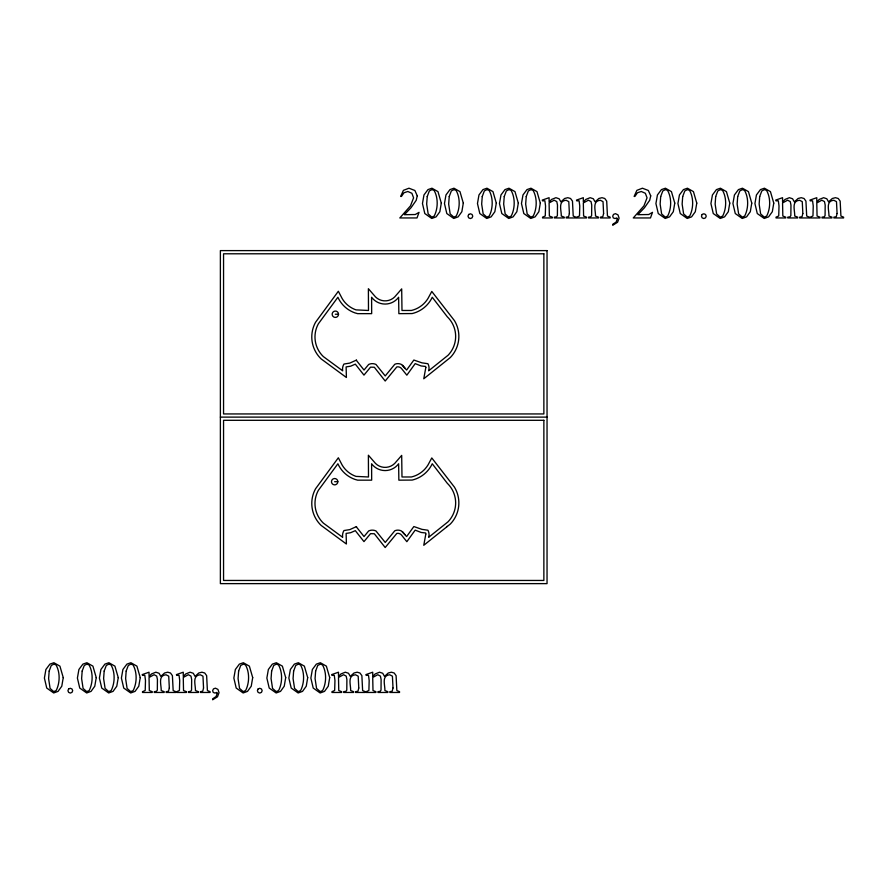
<?xml version="1.0" encoding="UTF-8"?>
<svg xmlns="http://www.w3.org/2000/svg" width="888" height="888" viewBox="0 0 888 888"><rect width="100%" height="100%" fill="white"/><g stroke="black" fill="none" stroke-linecap="round" stroke-linejoin="round"><path stroke-width="1.33" d="M356.288 360.251L364.025 370.052L368.675 364.446A8.547 8.547 0 0 1 375.957 364.446L385.237 375.935L394.76 364.302L396.048 363.836A7.959 7.959 0 0 1 401.387 364.446L406.615 370.052L413.852 360.04L421.911 362.837L427.927 363.725A9.113 9.113 0 0 1 428.638 370.807L448.063 355.267A27.228 27.228 0 0 0 447.286 316.772L432.256 297.258A29.804 29.804 0 0 1 412.143 313.564L398.856 313.653L398.623 297.258A16.817 16.817 0 0 1 371.606 297.258L371.672 313.653L357.653 313.653L354.945 312.887A29.293 29.293 0 0 1 337.895 297.258L318.359 323.82A27.228 27.228 0 0 0 323.343 356.588L342.668 370.807A9.746 9.746 0 0 1 343.967 364.036L349.783 363.103L356.554 360.04M356.288 526.762L364.025 536.563L368.675 530.946A8.547 8.547 0 0 1 375.957 530.946L385.237 542.446L394.76 530.813L396.048 530.347A7.959 7.959 0 0 1 401.387 530.957L406.615 536.563L413.852 526.551L421.911 529.348L427.927 530.236A9.113 9.113 0 0 1 428.638 537.318L448.063 521.778A27.228 27.228 0 0 0 447.286 483.283L432.256 463.769A29.804 29.804 0 0 1 412.143 480.075L398.856 480.164L398.623 463.769A16.817 16.817 0 0 1 371.606 463.769L371.672 480.164L357.653 480.164L354.945 479.398A29.293 29.293 0 0 1 337.895 463.769L318.359 490.331A27.228 27.228 0 0 0 323.343 523.099L342.668 537.318A9.746 9.746 0 0 1 343.967 530.547L349.783 529.614L356.554 526.551M446.609 526.784L447.164 526.34M335.342 314.241L338.517 314.241A3.175 3.175 0 0 1 333.744 316.994A3.175 3.175 0 0 1 333.744 311.488A3.175 3.175 0 0 1 338.517 314.241M220.379 417.116L547.041 417.116M334.654 481.696L337.829 481.696A3.175 3.175 0 0 0 333.056 478.943A3.175 3.175 0 0 0 333.056 484.448A3.175 3.175 0 0 0 337.829 481.696M402.575 365.212L404.995 368.109M402.575 531.723L404.995 534.62M425.818 534.021L423.776 545.276L450.371 523.998A30.436 30.436 0 0 0 454.467 487.168L431.79 457.953L427.961 465.035A26.618 26.618 0 0 1 411.41 476.978L401.987 476.989L401.687 455.4L394.672 463.469A13.631 13.631 0 0 1 375.546 463.469L368.387 455.222L368.487 476.989L355.999 476.39A26.107 26.107 0 0 1 342.202 465.146L338.35 457.775L315.551 488.789A30.436 30.436 0 0 0 321.123 525.407L346.398 544.011L346.12 533.422L350.682 532.689L355.322 530.658L363.969 541.613L370.551 533.666L374.325 533.755L385.192 547.53L396.781 533.466A4.762 4.762 0 0 1 401.642 535.209L406.848 541.68L415.184 530.136L421.145 532.467L425.607 532.966L425.818 534.021M425.818 367.51L423.776 378.765L450.371 357.487A30.436 30.436 0 0 0 454.467 320.657L431.79 291.442L427.961 298.523A26.618 26.618 0 0 1 411.41 310.467L401.987 310.478L401.687 288.889L394.672 296.958A13.631 13.631 0 0 1 375.546 296.958L368.387 288.711L368.487 310.478L355.999 309.879A26.107 26.107 0 0 1 342.202 298.634L338.35 291.264L315.551 322.277A30.436 30.436 0 0 0 321.123 358.896L346.398 377.5L346.12 366.911L350.682 366.178L355.322 364.147L363.969 375.113L370.551 367.155L374.325 367.244L385.192 381.019L396.781 366.955A4.762 4.762 0 0 1 401.642 368.698L406.848 375.169L415.184 363.625L421.145 365.956L425.607 366.455L425.818 367.51M169.319 688.011L168.52 691.197L166.134 691.685L166.134 692.462L175.846 692.462L175.846 691.685L173.16 690.553L172.405 675.635L170.485 673.004L167.71 672.205L164.569 673.004L160.828 676.39L159.052 673.27L155.866 672.205L151.571 673.914L149.04 676.39L149.04 672.205L142.18 674.603L142.502 675.38L144.822 675.324L145.488 680.497L145.21 690.476L142.502 691.685L142.502 692.462L152.237 692.462L152.237 691.685L149.306 690.531L149.04 677.466L154.079 674.714L156.721 676.09L157.431 679.542L157.331 690.143L156.477 691.297L154.234 691.685L154.234 692.462L164.18 692.462L164.18 691.685L161.205 690.531C161.416 685.003 157.631 675.446 166.056 674.78L168.731 676.157L169.319 688.011M203.541 688.011L202.753 691.197L200.366 691.685L200.366 692.462L210.079 692.462L210.079 691.685L207.392 690.553L206.638 675.635L204.717 673.004L201.931 672.205L198.79 673.004L195.06 676.39L193.273 673.27L190.099 672.205L185.792 673.914L183.261 676.39L183.261 672.205L176.412 674.603L176.734 675.38L179.054 675.324L179.72 680.497L179.432 690.476L176.734 691.685L176.734 692.462L186.458 692.462L186.458 691.685L183.527 690.531L183.261 677.466L188.312 674.714L190.953 676.09L191.664 679.542L191.553 690.143L190.709 691.297L188.456 691.685L188.456 692.462L198.413 692.462L198.413 691.685L195.438 690.531C195.649 685.003 191.852 675.446 200.277 674.78L202.964 676.157L203.541 688.011M358.774 688.011L357.986 691.197L355.6 691.685L355.6 692.462L365.312 692.462L365.312 691.685L362.626 690.553L361.871 675.635L359.951 673.004L357.165 672.205L354.023 673.004L350.294 676.39L348.507 673.27L345.321 672.205L341.025 673.914L338.495 676.39L338.495 672.205L331.635 674.603L331.957 675.38L334.288 675.324L334.954 680.497L334.665 690.476L331.957 691.685L331.957 692.462L341.691 692.462L341.691 691.685L338.761 690.531L338.495 677.466L343.545 674.714L346.187 676.09L346.897 679.542L346.786 690.143L345.943 691.297L343.689 691.685L343.689 692.462L353.646 692.462L353.646 691.685L350.66 690.531C350.882 685.003 347.086 675.446 355.511 674.78L358.197 676.157L358.774 688.011M393.007 688.011L392.207 691.197L389.821 691.685L389.821 692.462L399.533 692.462L399.533 691.685L396.847 690.553L396.092 675.635L394.172 673.004L391.386 672.205L388.256 673.004L384.515 676.39L382.728 673.27L379.553 672.205L375.258 673.914L372.716 676.39L372.716 672.205L365.867 674.603L366.189 675.38L368.509 675.324L369.175 680.497L368.897 690.476L366.189 691.685L366.189 692.462L375.924 692.462L375.924 691.685L372.993 690.531L372.716 677.466L377.766 674.714L380.408 676.09L381.119 679.542L381.019 690.143L380.164 691.297L377.922 691.685L377.922 692.462L387.867 692.462L387.867 691.685L384.893 690.531C385.103 685.003 381.318 675.446 389.732 674.78L392.418 676.157L393.007 688.011M569.386 213.497L568.586 216.683L566.2 217.172L566.2 217.949L575.912 217.949L575.912 217.172L573.226 216.039L572.471 201.121L570.551 198.49L567.765 197.691L564.635 198.49L560.894 201.876L559.107 198.768L555.932 197.691L551.637 199.412L549.095 201.876L549.095 197.691L542.246 200.1L542.568 200.866L544.888 200.81L545.554 205.983L545.276 215.962L542.568 217.172L542.568 217.949L552.303 217.949L552.303 217.172L549.361 216.017L549.095 202.952L554.145 200.2L556.787 201.576L557.498 205.039L557.387 215.629L556.543 216.794L554.301 217.172L554.301 217.949L564.246 217.949L564.246 217.172L561.272 216.017C561.482 210.5 557.686 200.932 566.111 200.266L568.797 201.643L569.386 213.497M603.607 213.497L602.808 216.683L600.432 217.172L600.432 217.949L610.134 217.949L610.134 217.172L607.448 216.039L606.704 201.121L604.772 198.49L601.997 197.691L598.856 198.49L595.115 201.876L593.339 198.768L590.154 197.691L585.858 199.412L583.327 201.876L583.327 197.691L576.467 200.1L576.789 200.866L579.109 200.81L579.775 205.983L579.498 215.962L576.789 217.172L576.789 217.949L586.524 217.949L586.524 217.172L583.594 216.017L583.327 202.952L588.378 200.2L591.02 201.576L591.73 205.039L591.619 215.629L590.764 216.794L588.522 217.172L588.522 217.949L598.468 217.949L598.468 217.172L595.493 216.017C595.704 210.5 591.919 200.932 600.344 200.266L603.03 201.643L603.607 213.497M802.841 213.497L802.042 216.683L799.666 217.172L799.666 217.949L809.379 217.949L809.379 217.172L806.693 216.039L805.938 201.121L804.017 198.49L801.231 197.691L798.09 198.49L794.36 201.876L792.573 198.768L789.388 197.691L785.092 199.412L782.561 201.876L782.561 197.691L775.701 200.1L776.023 200.866L778.343 200.81L779.009 205.983L778.732 215.962L776.023 217.172L776.023 217.949L785.758 217.949L785.758 217.172L782.828 216.017L782.561 202.952L787.612 200.2L790.253 201.576L790.964 205.039L790.853 215.629L790.009 216.794L787.756 217.172L787.756 217.949L797.702 217.949L797.702 217.172L794.727 216.017C794.949 210.5 791.153 200.932 799.577 200.266L802.264 201.643L802.841 213.497M837.073 213.497L836.274 216.683L833.888 217.172L833.888 217.949L843.6 217.949L843.6 217.172L840.914 216.039L840.159 201.121L838.239 198.49L835.453 197.691L832.322 198.49L828.582 201.876L826.795 198.768L823.62 197.691L819.324 199.412L816.782 201.876L816.782 197.691L809.934 200.1L810.256 200.866L812.576 200.81L813.242 205.983L812.964 215.962L810.256 217.172L810.256 217.949L819.99 217.949L819.99 217.172L817.06 216.017L816.782 202.952L821.833 200.2L824.475 201.576L825.185 205.039L825.074 215.629L824.231 216.794L821.988 217.172L821.988 217.949L831.934 217.949L831.934 217.172L828.959 216.017C829.17 210.5 825.385 200.932 833.799 200.266L836.485 201.643L837.073 213.497M49.173 671.062L48.607 678.599L50.094 688.422L53.746 691.619L56.155 690.575C60.018 682.983 60.273 672.36 56 664.857L53.879 664.146L51.271 665.456L49.173 671.062M82.173 671.062L81.618 678.599L83.095 688.422L86.747 691.619L89.155 690.575C93.018 682.983 93.273 672.36 89 664.857L86.88 664.146L84.282 665.456L82.173 671.062M104.174 671.062L103.618 678.599L105.095 688.422L108.747 691.619L111.155 690.575C115.018 682.983 115.273 672.36 111 664.857L108.88 664.146L106.283 665.456L104.174 671.062M126.174 671.062L125.619 678.599L127.095 688.422L130.747 691.619L133.156 690.575C137.03 682.983 137.274 672.36 133.011 664.857L130.88 664.146L128.283 665.456L126.174 671.062M238.628 671.062L238.073 678.599L239.549 688.422L243.201 691.619L245.61 690.575C249.484 682.983 249.728 672.36 245.465 664.857L243.334 664.146L240.737 665.456L238.628 671.062M271.628 671.062L271.073 678.599L272.549 688.422L276.212 691.619L278.61 690.575C282.484 682.983 282.728 672.36 278.466 664.857L276.334 664.146L273.737 665.456L271.628 671.062M293.628 671.062L293.073 678.599L294.561 688.422L298.213 691.619L300.61 690.575C304.484 682.983 304.728 672.36 300.466 664.857L298.335 664.146L295.737 665.456L293.628 671.062M315.629 671.062L315.074 678.599L316.561 688.422L320.213 691.619L322.61 690.575C326.484 682.983 326.74 672.36 322.466 664.857L320.335 664.146L317.738 665.456L315.629 671.062M427.228 196.548L426.673 204.096L428.16 213.908L431.812 217.116L434.21 216.073C438.084 208.469 438.339 197.846 434.066 190.343L431.934 189.632L429.337 190.942L427.228 196.548M449.228 196.548L448.673 204.096L450.161 213.908L453.812 217.116L456.221 216.073C460.084 208.469 460.339 197.846 456.066 190.343L453.935 189.632L451.337 190.942L449.228 196.548M482.24 196.548L481.673 204.096L483.161 213.908L486.813 217.116L489.221 216.073C493.084 208.469 493.34 197.846 489.066 190.343L486.946 189.632L484.337 190.942L482.24 196.548M504.24 196.548L503.674 204.096L505.161 213.908L508.813 217.116L511.222 216.073C515.084 208.469 515.34 197.846 511.066 190.343L508.946 189.632L506.338 190.942L504.24 196.548M526.24 196.548L525.674 204.096L527.161 213.908L530.813 217.116L533.222 216.073C537.085 208.469 537.34 197.846 533.066 190.343L530.946 189.632L528.338 190.942L526.24 196.548M660.694 196.548L660.139 204.096L661.615 213.908L665.267 217.116L667.676 216.073C671.55 208.469 671.794 197.846 667.532 190.343L665.401 189.632L662.803 190.942L660.694 196.548M682.694 196.548L682.139 204.096L683.616 213.908L687.268 217.116L689.676 216.073C693.55 208.469 693.794 197.846 689.532 190.343L687.401 189.632L684.803 190.942L682.694 196.548M715.695 196.548L715.14 204.096L716.616 213.908L720.268 217.116L722.677 216.073C726.551 208.469 726.795 197.846 722.532 190.343L720.401 189.632L717.804 190.942L715.695 196.548M737.695 196.548L737.14 204.096L738.627 213.908L742.279 217.116L744.677 216.073C748.551 208.469 748.795 197.846 744.533 190.343L742.401 189.632L739.804 190.942L737.695 196.548M759.695 196.548L759.14 204.096L760.628 213.908L764.279 217.116L766.677 216.073C770.551 208.469 770.806 197.846 766.533 190.343L764.402 189.632L761.804 190.942L759.695 196.548M63.248 677.611L61.783 686.224L58.053 691.375L53.68 692.973L46.742 688.056L44.4 678.066L45.899 669.485L49.906 664.124L53.902 662.726L59.918 666.144L63.248 677.611M96.248 677.611L94.783 686.224L91.053 691.375L86.68 692.973L79.742 688.056L77.4 678.066L78.91 669.485L82.906 664.124L86.902 662.726L92.918 666.144L96.248 677.611M118.248 677.611L116.783 686.224L113.053 691.375L108.68 692.973L101.743 688.056L99.401 678.066L100.91 669.485L104.906 664.124L108.902 662.726L114.918 666.144L118.248 677.611M140.249 677.611L138.783 686.224L135.054 691.375L130.68 692.973L123.743 688.056L121.401 678.066L122.91 669.485L126.906 664.124L130.902 662.726L136.918 666.144L140.249 677.611M252.703 677.611L251.237 686.224L247.508 691.375L243.146 692.973L236.197 688.056L233.855 678.066L235.364 669.485L239.36 664.124L243.356 662.726L249.373 666.144L252.703 677.611M285.703 677.611L284.238 686.224L280.519 691.375L276.146 692.973L269.208 688.056L266.866 678.066L268.365 669.485L272.361 664.124L276.357 662.726L282.373 666.144L285.703 677.611M307.703 677.611L306.249 686.224L302.519 691.375L298.146 692.973L291.209 688.056L288.866 678.066L290.365 669.485L294.361 664.124L298.357 662.726L304.373 666.144L307.703 677.611M329.703 677.611L328.249 686.224L324.52 691.375L320.146 692.973L313.209 688.056L310.867 678.066L312.365 669.485L316.361 664.124L320.357 662.726L326.373 666.144L329.703 677.611M441.303 203.108L439.849 211.721L436.119 216.861L431.746 218.47L424.808 213.542L422.466 203.552L423.965 194.972L427.961 189.61L431.957 188.212L437.973 191.63L441.303 203.108M463.303 203.108L461.849 211.721L458.119 216.861L453.746 218.47L446.808 213.542L444.466 203.552L445.965 194.972L449.961 189.61L453.957 188.212L459.973 191.63L463.303 203.108M496.303 203.108L494.849 211.721L491.12 216.861L486.746 218.47L479.809 213.542L477.466 203.552L478.965 194.972L482.961 189.61L486.957 188.212L492.973 191.63L496.303 203.108M518.315 203.108L516.849 211.721L513.12 216.861L508.746 218.47L501.809 213.542L499.467 203.552L500.965 194.972L504.972 189.61L508.968 188.212L514.985 191.63L518.315 203.108M540.315 203.108L538.85 211.721L535.12 216.861L530.746 218.47L523.809 213.542L521.467 203.552L522.976 194.972L526.973 189.61L530.969 188.212L536.985 191.63L540.315 203.108M674.769 203.108L673.304 211.721L669.574 216.861L665.201 218.47L658.263 213.542L655.921 203.552L657.431 194.972L661.427 189.61L665.423 188.212L671.439 191.63L674.769 203.108M696.769 203.108L695.304 211.721L691.574 216.861L687.212 218.47L680.264 213.542L677.921 203.552L679.431 194.972L683.427 189.61L687.423 188.212L693.439 191.63L696.769 203.108M729.77 203.108L728.304 211.721L724.586 216.861L720.212 218.47L713.264 213.542L710.922 203.552L712.431 194.972L716.427 189.61L720.423 188.212L726.44 191.63L729.77 203.108M751.77 203.108L750.305 211.721L746.586 216.861L742.213 218.47L735.275 213.542L732.933 203.552L734.432 194.972L738.428 189.61L742.424 188.212L748.44 191.63L751.77 203.108M773.77 203.108L772.316 211.721L768.586 216.861L764.213 218.47L757.275 213.542L754.933 203.552L756.432 194.972L760.428 189.61L764.424 188.212L770.44 191.63L773.77 203.108M417.26 195.859L416.228 200.288L411.077 207.659L404.395 214.707L415.251 214.53L419.047 212.343L417.005 217.949L399.822 217.949L410.5 205.85L413.586 197.835L411.888 193.284L407.836 191.497L403.973 192.763L401.454 196.437L400.655 196.437L403.418 190.343L408.968 188.212L414.885 190.487L417.26 195.859M650.726 195.859L649.694 200.288L644.533 207.659L637.85 214.707L648.717 214.53L652.502 212.343L650.471 217.949L633.277 217.949L643.955 205.85L647.052 197.835L645.354 193.284L641.291 191.497L637.44 192.763L634.909 196.437L634.121 196.437L636.874 190.343L642.435 188.212L648.351 190.487L650.726 195.859M217.271 693.317L216.062 696.569L212.632 698.845L212.632 699.788L217.493 696.791L219.036 692.673L217.926 689.399L215.407 688.167L213.442 688.91L212.632 690.72L213.253 692.44L214.929 693.062L216.783 692.44L217.271 693.317M617.338 218.803L616.128 222.067L612.698 224.331L612.698 225.275L617.56 222.278L619.103 218.159L617.993 214.885L615.462 213.653L613.497 214.408L612.698 216.206L613.319 217.926L614.995 218.548L616.838 217.926L617.338 218.803M68.62 688.977L67.932 690.675L68.62 692.363L70.307 693.062L71.995 692.363L72.694 690.675L72.006 688.988L70.307 688.289L68.62 688.977M258.086 688.977L257.387 690.675L258.086 692.363L259.773 693.062L261.461 692.363L262.16 690.675L261.472 688.988L259.773 688.289L258.086 688.977M468.686 214.463L467.987 216.161L468.686 217.849L470.374 218.548L472.061 217.849L472.76 216.161L472.072 214.474L470.374 213.786L468.686 214.463M702.153 214.463L701.453 216.161L702.153 217.849L703.84 218.548L705.527 217.849L706.226 216.161L705.538 214.474L703.84 213.786L702.153 214.463M547.041 250.605L220.379 250.605L220.379 583.627L547.041 583.627L547.041 250.605M543.867 253.79L223.554 253.79L223.554 413.941L543.867 413.941L543.867 253.79M543.867 420.302L223.554 420.302L223.554 580.452L543.867 580.452L543.867 420.302"/></g></svg>
